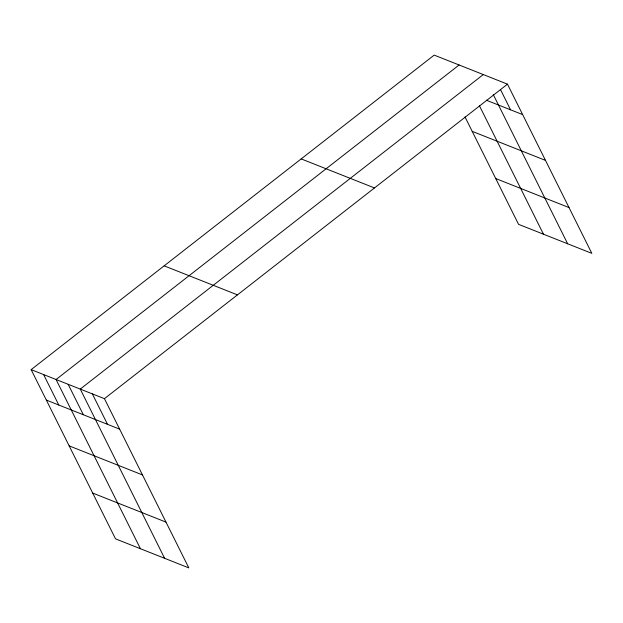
<?xml version="1.0" encoding="UTF-8"?>
<svg xmlns="http://www.w3.org/2000/svg" width="623" height="623" viewBox="0 0 623 623"><rect width="100%" height="100%" fill="white"/><g stroke="black" fill="none" stroke-linecap="round" stroke-linejoin="round"><path stroke-width="0.93" d="M31.15 369.634L104.446 398.673L188.816 567.888L115.52 538.848L31.15 369.634L434.184 55.112L507.48 84.152L591.85 253.366L518.554 224.327L465.015 116.937M459.104 64.987L56.07 379.508L140.44 548.723M483.292 74.565L80.258 389.087L164.628 558.309M104.446 398.673L507.48 84.152M486.384 100.225L522.666 114.601M472.203 131.352L545.491 160.391M495.721 178.536L569.017 207.576M301.182 158.904L374.478 187.944M164.153 265.842L237.449 294.881M46.328 400.083L119.624 429.122M69.161 445.873L142.457 474.921M92.687 493.058L165.983 522.097M500.596 89.798L510.572 109.812M493.268 94.579L567.662 243.78M479.36 105.606L543.474 234.201M92.352 393.884L107.53 424.333M68.164 384.298L83.35 414.747M43.61 374.571L58.796 405.02"/></g></svg>
